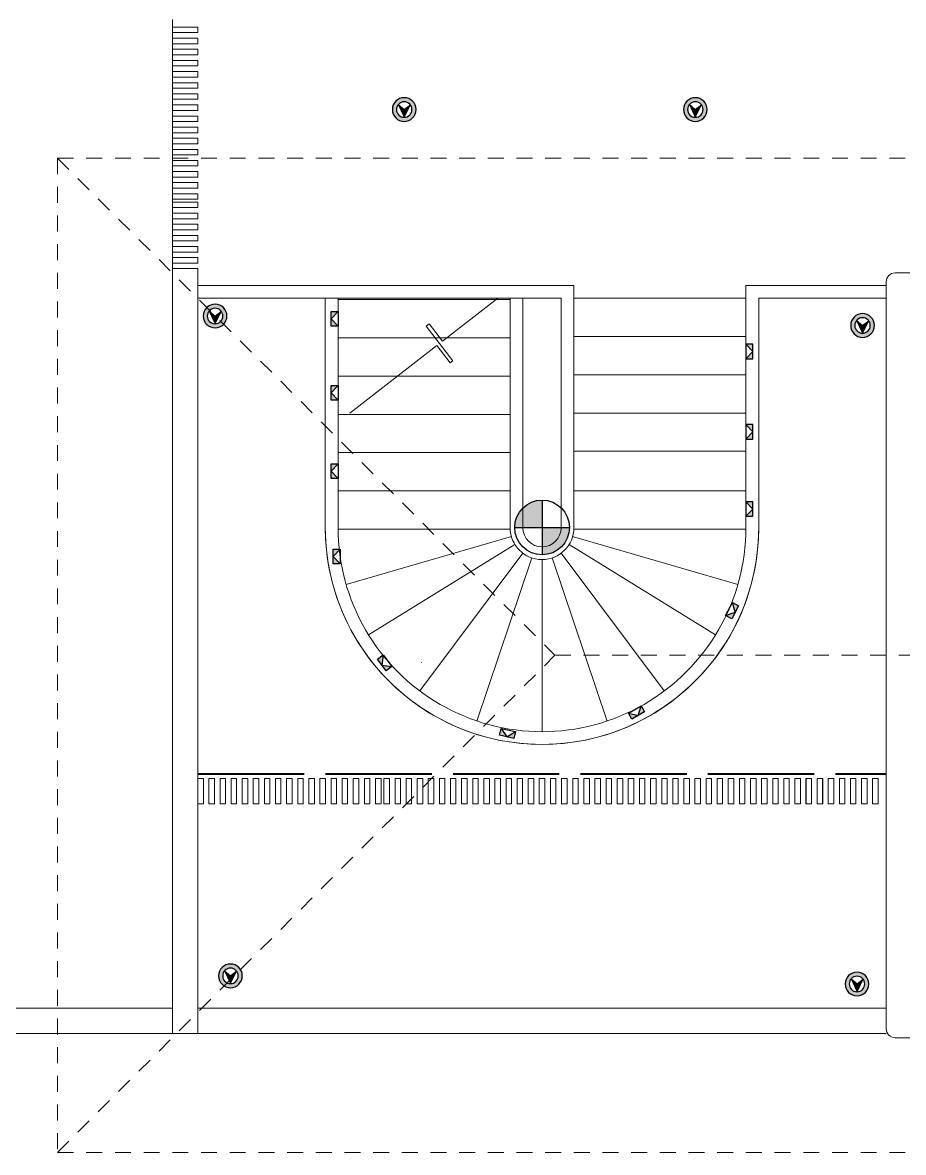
# Model space of a CAD drawing. Header units: metres. Extents: x 14 to 2416, y -346 to 476.
# Drawn here: x 134.2 to 141.11, y -152.83 to -143.96 of the extents above; entities that cross this region are included whole.
import ezdxf

# ---------------------------------------------------------------- set-up
doc = ezdxf.new("R2010")
doc.units = ezdxf.units.M
for name, pattern in [('0', [0]), ('DASHED', [0.75, 0.5, -0.25]), ('HIDDEN2', [0.1875, 0.125, -0.0625]), ('STYLE_03', [0.5, 0.416656, -0.083344])]:
    doc.linetypes.add(name, pattern=pattern)
doc.layers.get('0').update_dxf_attribs({"linetype": '0', "lineweight": 20})
for name, color, linetype, lineweight in [('A-ANNO-TEXT', 20, 'Continuous', 13), ('A-WALL', 250, 'Continuous', 20), ('baranda vidrio', 143, 'Continuous', 0), ('MAVA', 1, 'Continuous', 15), ('muros bajitos', 252, 'Continuous', 5), ('piso', 253, 'Continuous', 0), ('puertas', 42, 'Continuous', 0)]:
    doc.layers.add(name, color=color, linetype=linetype, lineweight=lineweight)
doc.layers.add('MAVA LUM', color=1, linetype='Continuous')
doc.layers.add('MAVA Luminarias', color=1, linetype='Continuous')
doc.layers.add('Techos 1', color=7, linetype='HIDDEN2', lineweight=9, true_color=0x42391a)

# ---------------------------------------------------------------- blocks, each defined once
blk = doc.blocks.new('PL BASE 2N NASAS 09')
at = {"layer": 'A-WALL'}
for p, q in [((160.9475, -25.1794), (160.9475, -19.1779)), ((161.1475, -19.1779), (160.9475, -19.1779)), ((161.1475, -25.1794), (161.1475, -19.1779)), ((166.7475, -19.2117), (166.6175, -19.2117)), ((166.5475, -19.2807), (166.5475, -25.1417)), ((160.9475, -25.1794), (161.1475, -25.1794)), ((167.5225, -25.2117), (166.6175, -25.2117))]:
    blk.add_line(p, q, dxfattribs=at)
for centre, start, end in [((166.6175, -19.2817), 90, 180), ((166.6175, -25.1417), 180, 270)]:
    blk.add_arc(centre, 0.07, start, end, dxfattribs=at)
at = {"layer": 'baranda vidrio'}
blk.add_arc((163.8475, -21.2108), 0.15, 180, 360, dxfattribs=at)
at = {"layer": 'muros bajitos'}
for p, q in [((164.0975, -19.3108), (161.1475, -19.3108)), ((164.0975, -19.3108), (164.0975, -21.2108)), ((166.5475, -19.3108), (165.4475, -19.3108)), ((165.4475, -19.3108), (165.4475, -21.2108)), ((163.9975, -19.4108), (161.1475, -19.4108)), ((162.1475, -19.4108), (162.1475, -21.2108)), ((162.2475, -19.4108), (162.2475, -21.2108)), ((163.5975, -19.4108), (163.5975, -21.2108)), ((163.6975, -19.4108), (163.6975, -21.2108)), ((163.9975, -19.4108), (163.9975, -21.2108)), ((166.5505, -19.4108), (165.5475, -19.4108)), ((165.5475, -19.4108), (165.5475, -21.2108)), ((163.0026, -20.6213), (162.9026, -20.6213))]:
    blk.add_line(p, q, dxfattribs=at)
for radius, end in [(1.7, 0), (1.6, 0.00098), (0.25, 0), (0.15, 0)]:
    blk.add_arc((163.8475, -21.2108), radius, 180, end, dxfattribs=at)
at = {"layer": 'piso'}
for p, q in [((160.9475, -19.1779), (160.9475, -17.2226)), ((163.9975, -19.4108), (161.1475, -19.4108)), ((162.1475, -19.4108), (162.1475, -21.2108)), ((163.067, -19.7474), (163.5018, -19.4108)), ((163.6975, -19.4108), (163.6975, -21.2108)), ((163.9975, -19.4108), (163.9975, -21.2108)), ((165.4475, -19.4108), (164.0975, -19.4108)), ((166.5475, -19.4108), (165.5475, -19.4108)), ((165.5475, -19.4108), (165.5475, -21.2108)), ((162.2475, -19.4213), (163.21, -19.4213)), ((163.21, -19.4213), (163.5975, -19.4213)), ((162.9625, -19.6123), (162.9394, -19.6301)), ((162.9394, -19.6301), (163.1485, -19.9003)), ((163.067, -19.7474), (162.9625, -19.6123)), ((162.2475, -19.7213), (163.5975, -19.7213)), ((165.4475, -19.7108), (164.0975, -19.7108)), ((162.3391, -20.3108), (163.0231, -19.7814)), ((163.1276, -19.9165), (163.0231, -19.7814)), ((163.1485, -19.9003), (163.1276, -19.9165)), ((162.2475, -20.0213), (163.5975, -20.0213)), ((165.4475, -20.0108), (164.0975, -20.0108)), ((162.2475, -20.3213), (163.5975, -20.3213)), ((165.4475, -20.3108), (164.0975, -20.3108)), ((162.2475, -20.6213), (163.5975, -20.6213)), ((162.2475, -20.6213), (163.5975, -20.6213)), ((165.4475, -20.6108), (164.0975, -20.6108)), ((164.0975, -20.6108), (165.4475, -20.6108)), ((162.2475, -20.9213), (163.5975, -20.9213)), ((165.4475, -20.9213), (164.0975, -20.9213)), ((162.2476, -21.2213), (163.5975, -21.2213)), ((165.4475, -21.2213), (164.0975, -21.2213)), ((163.6074, -21.2802), (162.3105, -21.655)), ((163.6349, -21.3422), (162.4864, -22.0518)), ((164.0602, -21.3422), (165.2087, -22.0518)), ((164.0877, -21.2802), (165.3846, -21.655)), ((163.6977, -21.4109), (162.8883, -22.4914)), ((163.7677, -21.4477), (163.3368, -22.7271)), ((163.7677, -21.4477), (163.3368, -22.7271)), ((163.9273, -21.4477), (164.3583, -22.7271)), ((163.9273, -21.4477), (164.3583, -22.7271)), ((163.9974, -21.4109), (164.8068, -22.4914)), ((163.8475, -21.4608), (163.8475, -22.8108)), ((163.8475, -21.4608), (163.8475, -22.8108)), ((162.9026, -22.2713), (162.9026, -22.2686)), ((159.4475, -24.9794), (160.9475, -24.9794)), ((161.1475, -24.9794), (166.5475, -24.9794)), ((159.4475, -25.1794), (160.9475, -25.1794)), ((161.1475, -25.1794), (166.5475, -25.1794))]:
    blk.add_line(p, q, dxfattribs=at)
at = {"layer": 'piso', "linetype": 'DASHED', "ltscale": 0.1}
for p, q in [((163.5975, -19.7213), (163.5975, -19.4108)), ((164.0975, -19.7108), (164.0975, -19.4108)), ((164.4851, -20.0108), (164.0975, -20.0108))]:
    blk.add_line(p, q, dxfattribs=at)
at = {"layer": 'piso'}
blk.add_arc((163.8475, -21.2108), 1.7, 180, 0.00098, dxfattribs=at)
at = {"layer": 'puertas'}
for p, q in [((161.1475, -23.1779), (161.1898, -23.1779)), ((161.1475, -23.3779), (161.1475, -23.1779)), ((161.1908, -23.1779), (161.1908, -23.3779)), ((161.1898, -23.3779), (161.1475, -23.3779))]:
    blk.add_line(p, q, dxfattribs=at)
for points in [[(161.1475, -17.2833), (161.1475, -17.3265), (160.9475, -17.3265), (160.9475, -17.2833)], [(161.1475, -17.3708), (161.1475, -17.4141), (160.9475, -17.4141), (160.9475, -17.3708)], [(161.1475, -17.4573), (161.1475, -17.5006), (160.9475, -17.5006), (160.9475, -17.4573)], [(161.1475, -17.5448), (161.1475, -17.5881), (160.9475, -17.5881), (160.9475, -17.5448)], [(161.1475, -17.6314), (161.1475, -17.6746), (160.9475, -17.6746), (160.9475, -17.6314)], [(161.1475, -17.7189), (161.1475, -17.7622), (160.9475, -17.7622), (160.9475, -17.7189)], [(161.1475, -17.8054), (161.1475, -17.8487), (160.9475, -17.8487), (160.9475, -17.8054)], [(161.1475, -17.893), (161.1475, -17.9362), (160.9475, -17.9362), (160.9475, -17.893)], [(161.1475, -17.9805), (161.1475, -18.0238), (160.9475, -18.0238), (160.9475, -17.9805)], [(161.1475, -18.068), (161.1475, -18.1113), (160.9475, -18.1113), (160.9475, -18.068)], [(161.1475, -18.1546), (161.1475, -18.1978), (160.9475, -18.1978), (160.9475, -18.1546)], [(161.1475, -18.2421), (161.1475, -18.2854), (160.9475, -18.2854), (160.9475, -18.2421)], [(161.1475, -18.3286), (161.1475, -18.3719), (160.9475, -18.3719), (160.9475, -18.3286)], [(161.1475, -18.4161), (161.1475, -18.4594), (160.9475, -18.4594), (160.9475, -18.4161)], [(161.1475, -18.5027), (161.1475, -18.5459), (160.9475, -18.5459), (160.9475, -18.5027)], [(161.1475, -18.5902), (161.1475, -18.6335), (160.9475, -18.6335), (160.9475, -18.5902)], [(161.1475, -18.6561), (161.1475, -18.6994), (160.9475, -18.6994), (160.9475, -18.6561)], [(161.1475, -18.7436), (161.1475, -18.7869), (160.9475, -18.7869), (160.9475, -18.7436)], [(161.1475, -18.8302), (161.1475, -18.8734), (160.9475, -18.8734), (160.9475, -18.8302)], [(161.1475, -18.9177), (161.1475, -18.961), (160.9475, -18.961), (160.9475, -18.9177)], [(161.1475, -19.0042), (161.1475, -19.0475), (160.9475, -19.0475), (160.9475, -19.0042)], [(161.1475, -19.0918), (161.1475, -19.135), (160.9475, -19.135), (160.9475, -19.0918)], [(161.1475, -23.1779), (161.1908, -23.1779), (161.1908, -23.3779), (161.1475, -23.3779)], [(161.2341, -23.1779), (161.2773, -23.1779), (161.2773, -23.3779), (161.2341, -23.3779)], [(161.3216, -23.1779), (161.3649, -23.1779), (161.3649, -23.3779), (161.3216, -23.3779)], [(161.4081, -23.1779), (161.4514, -23.1779), (161.4514, -23.3779), (161.4081, -23.3779)], [(161.4957, -23.1779), (161.5389, -23.1779), (161.5389, -23.3779), (161.4957, -23.3779)], [(161.5822, -23.1779), (161.6255, -23.1779), (161.6255, -23.3779), (161.5822, -23.3779)], [(161.6697, -23.1779), (161.713, -23.1779), (161.713, -23.3779), (161.6697, -23.3779)], [(161.7563, -23.1779), (161.7995, -23.1779), (161.7995, -23.3779), (161.7563, -23.3779)], [(161.8438, -23.1779), (161.8871, -23.1779), (161.8871, -23.3779), (161.8438, -23.3779)], [(161.9313, -23.1779), (161.9746, -23.1779), (161.9746, -23.3779), (161.9313, -23.3779)], [(162.0188, -23.1779), (162.0621, -23.1779), (162.0621, -23.3779), (162.0188, -23.3779)], [(162.1054, -23.1779), (162.1486, -23.1779), (162.1486, -23.3779), (162.1054, -23.3779)], [(162.1929, -23.1779), (162.2362, -23.1779), (162.2362, -23.3779), (162.1929, -23.3779)], [(162.2794, -23.1779), (162.3227, -23.1779), (162.3227, -23.3779), (162.2794, -23.3779)], [(162.367, -23.1779), (162.4102, -23.1779), (162.4102, -23.3779), (162.367, -23.3779)], [(162.4535, -23.1779), (162.4968, -23.1779), (162.4968, -23.3779), (162.4535, -23.3779)], [(162.541, -23.1779), (162.5843, -23.1779), (162.5843, -23.3779), (162.541, -23.3779)], [(162.6069, -23.1779), (162.6502, -23.1779), (162.6502, -23.3779), (162.6069, -23.3779)], [(162.6945, -23.1779), (162.7377, -23.1779), (162.7377, -23.3779), (162.6945, -23.3779)], [(162.781, -23.1779), (162.8242, -23.1779), (162.8242, -23.3779), (162.781, -23.3779)], [(162.8685, -23.1779), (162.9118, -23.1779), (162.9118, -23.3779), (162.8685, -23.3779)], [(162.955, -23.1779), (162.9983, -23.1779), (162.9983, -23.3779), (162.955, -23.3779)], [(163.0426, -23.1779), (163.0858, -23.1779), (163.0858, -23.3779), (163.0426, -23.3779)], [(163.1291, -23.1779), (163.1724, -23.1779), (163.1724, -23.3779), (163.1291, -23.3779)], [(163.2166, -23.1779), (163.2599, -23.1779), (163.2599, -23.3779), (163.2166, -23.3779)], [(163.3042, -23.1779), (163.3474, -23.1779), (163.3474, -23.3779), (163.3042, -23.3779)], [(163.3917, -23.1779), (163.435, -23.1779), (163.435, -23.3779), (163.3917, -23.3779)], [(163.4782, -23.1779), (163.5215, -23.1779), (163.5215, -23.3779), (163.4782, -23.3779)], [(163.5658, -23.1779), (163.609, -23.1779), (163.609, -23.3779), (163.5658, -23.3779)], [(163.6523, -23.1779), (163.6955, -23.1779), (163.6955, -23.3779), (163.6523, -23.3779)], [(163.7398, -23.1779), (163.7831, -23.1779), (163.7831, -23.3779), (163.7398, -23.3779)], [(163.8263, -23.1779), (163.8696, -23.1779), (163.8696, -23.3779), (163.8263, -23.3779)], [(163.9139, -23.1779), (163.9571, -23.1779), (163.9571, -23.3779), (163.9139, -23.3779)], [(164.0014, -23.1779), (164.0447, -23.1779), (164.0447, -23.3779), (164.0014, -23.3779)], [(164.0889, -23.1779), (164.1322, -23.1779), (164.1322, -23.3779), (164.0889, -23.3779)], [(164.1755, -23.1779), (164.2187, -23.1779), (164.2187, -23.3779), (164.1755, -23.3779)], [(164.263, -23.1779), (164.3063, -23.1779), (164.3063, -23.3779), (164.263, -23.3779)], [(164.3495, -23.1779), (164.3928, -23.1779), (164.3928, -23.3779), (164.3495, -23.3779)], [(164.4371, -23.1779), (164.4803, -23.1779), (164.4803, -23.3779), (164.4371, -23.3779)], [(164.5236, -23.1779), (164.5668, -23.1779), (164.5668, -23.3779), (164.5236, -23.3779)], [(164.6111, -23.1779), (164.6544, -23.1779), (164.6544, -23.3779), (164.6111, -23.3779)], [(164.6986, -23.1779), (164.7419, -23.1779), (164.7419, -23.3779), (164.6986, -23.3779)], [(164.7862, -23.1779), (164.8294, -23.1779), (164.8294, -23.3779), (164.7862, -23.3779)], [(164.8727, -23.1779), (164.916, -23.1779), (164.916, -23.3779), (164.8727, -23.3779)], [(164.9602, -23.1779), (165.0035, -23.1779), (165.0035, -23.3779), (164.9602, -23.3779)], [(165.0468, -23.1779), (165.09, -23.1779), (165.09, -23.3779), (165.0468, -23.3779)], [(165.1343, -23.1779), (165.1776, -23.1779), (165.1776, -23.3779), (165.1343, -23.3779)], [(165.2208, -23.1779), (165.2641, -23.1779), (165.2641, -23.3779), (165.2208, -23.3779)], [(165.3084, -23.1779), (165.3516, -23.1779), (165.3516, -23.3779), (165.3084, -23.3779)], [(165.3959, -23.1779), (165.4391, -23.1779), (165.4391, -23.3779), (165.3959, -23.3779)], [(165.4834, -23.1779), (165.5267, -23.1779), (165.5267, -23.3779), (165.4834, -23.3779)], [(165.5699, -23.1779), (165.6132, -23.1779), (165.6132, -23.3779), (165.5699, -23.3779)], [(165.6575, -23.1779), (165.7007, -23.1779), (165.7007, -23.3779), (165.6575, -23.3779)], [(165.744, -23.1779), (165.7873, -23.1779), (165.7873, -23.3779), (165.744, -23.3779)], [(165.8315, -23.1779), (165.8748, -23.1779), (165.8748, -23.3779), (165.8315, -23.3779)], [(165.9181, -23.1779), (165.9613, -23.1779), (165.9613, -23.3779), (165.9181, -23.3779)], [(165.9191, -23.1779), (165.9623, -23.1779), (165.9623, -23.3779), (165.9191, -23.3779)], [(166.0056, -23.1779), (166.0489, -23.1779), (166.0489, -23.3779), (166.0056, -23.3779)], [(166.0066, -23.1779), (166.0499, -23.1779), (166.0499, -23.3779), (166.0066, -23.3779)], [(166.0931, -23.1779), (166.1364, -23.1779), (166.1364, -23.3779), (166.0931, -23.3779)], [(166.1807, -23.1779), (166.2239, -23.1779), (166.2239, -23.3779), (166.1807, -23.3779)], [(166.2672, -23.1779), (166.3104, -23.1779), (166.3104, -23.3779), (166.2672, -23.3779)], [(166.3547, -23.1779), (166.398, -23.1779), (166.398, -23.3779), (166.3547, -23.3779)], [(166.4412, -23.1779), (166.4845, -23.1779), (166.4845, -23.3779), (166.4412, -23.3779)]]:
    blk.add_lwpolyline(points, close=True, dxfattribs=at)
at = {"layer": 'Techos 1'}
for p, q in [((160.0475, -18.3117), (160.0475, -26.1117)), ((160.0475, -18.3117), (172.1943, -18.3117)), ((160.0475, -18.3117), (163.9475, -22.2118)), ((160.0475, -26.1117), (163.9475, -22.2118)), ((163.9475, -22.2118), (176.0975, -22.2118)), ((160.0475, -26.1117), (185.4975, -26.1117))]:
    blk.add_line(p, q, dxfattribs=at)
blk = doc.blocks.new('PL MUEBLES 2N NASAS 09')
blk.add_blockref('PL BASE 2N NASAS 09', (49.9143, 62.717))
blk = doc.blocks.new('A$C595364de')
blk.add_blockref('PL MUEBLES 2N NASAS 09', (-199.5618, -36.6052))
blk = doc.blocks.new('lum decorativa')
at = {"layer": 'MAVA Luminarias', "ltscale": 0.3, "transparency": 33554687}
h = blk.add_hatch(color=82, dxfattribs=at)
h.paths.add_polyline_path([(513802.9376, 2035251.3382, 0.414214), (513802.8639, 2035251.2646), (513802.9376, 2035251.2646)])
h.paths.add_polyline_path([(513802.9376, 2035251.1909, 0.414214), (513803.0112, 2035251.2646), (513802.9376, 2035251.2646)])
at = {"layer": 'MAVA Luminarias', "color": 82, "ltscale": 0.3, "transparency": 33554687}
for p, q in [((513802.9376, 2035251.3382), (513802.9376, 2035251.1909)), ((513802.8639, 2035251.2646), (513803.0112, 2035251.2646))]:
    blk.add_line(p, q, dxfattribs=at)
blk.add_circle((513802.9376, 2035251.2646), 0.0737, dxfattribs=at)
blk = doc.blocks.new('dl ip')
at = {"layer": 'MAVA', "true_color": 0xf8991e, "transparency": 33554687}
h = blk.add_hatch(color=30, dxfattribs=at)
h.dxf.hatch_style = 1
h.paths.add_polyline_path([(94.7574, -111.2088), (94.7109, -111.2482), (94.6624, -111.2113), (94.7109, -111.3092)])
at = {"layer": 'MAVA Luminarias', "linetype": 'Continuous', "true_color": 0xf8991e}
h = blk.add_hatch(color=30, dxfattribs=at)
h.paths.add_polyline_path([(94.618, -111.2482, 1), (94.8039, -111.2482, 1)])
h.paths.add_polyline_path([(94.7719, -111.2482, -1), (94.6499, -111.2482, -1)], flags=16)
at = {"layer": 'MAVA', "color": 30, "true_color": 0xf8991e}
for p, q in [((94.7109, -111.2482), (94.6624, -111.2113)), ((94.6624, -111.2113), (94.7109, -111.3092)), ((94.7109, -111.3092), (94.7574, -111.2088)), ((94.7574, -111.2088), (94.7109, -111.2482))]:
    blk.add_line(p, q, dxfattribs=at)
at = {"layer": 'MAVA Luminarias', "color": 30, "linetype": 'Continuous', "true_color": 0xf8991e}
for radius in [0.093, 0.061]:
    blk.add_circle((94.7109, -111.2482), radius, dxfattribs=at)
blk = doc.blocks.new('step')
at = {"layer": 'MAVA LUM'}
h = blk.add_hatch(color=256, dxfattribs=at)
h.dxf.hatch_style = 1
h.paths.add_polyline_path([(37.159, 46.91), (37.309, 46.91), (37.159, 47.053)])
h.paths.add_polyline_path([(37.458, 47.053), (37.309, 46.91), (37.458, 46.91)])
for p, q in [((37.159, 47.053), (37.309, 46.91)), ((37.309, 46.91), (37.458, 47.053))]:
    blk.add_line(p, q, dxfattribs=at)
blk.add_lwpolyline([(37.159, 47.053), (37.458, 47.053), (37.458, 46.91), (37.159, 46.91)], close=True, dxfattribs=at)

msp = doc.modelspace()

# ---------------------------------------------------------------- linework, layer by layer
at = {"layer": 'MAVA', "color": 150, "linetype": 'STYLE_03', "lineweight": 40, "ltscale": 2}
msp.add_line((135.5782, -149.8587), (140.9785, -149.8587), dxfattribs=at)
msp.add_line((135.5782, -149.8587), (140.9785, -149.8587), dxfattribs=at)

# ---------------------------------------------------------------- block references
at = {"layer": 'A-ANNO-TEXT'}
msp.add_blockref('A$C595364de', (124.0766, -152.828), dxfattribs=at)
msp.add_blockref('A$C595364de', (124.0766, -152.828), dxfattribs=at)
at = {"layer": 'MAVA LUM', "yscale": 0.383479379982439, "zscale": 0.383479379982439}
for p, xscale, rotation in [((118.6304, -131.9839), 0.383479379982439, 270.009205254512), ((118.6304, -131.9839), 0.383479379982439, 270.009205254512), ((157.9181, -132.2338), -0.383479379982439, 90.0092052545085), ((157.9181, -132.2338), -0.383479379982439, 90.0092052545085), ((118.6305, -132.5641), 0.383479379982439, 270.009205254512), ((118.6305, -132.5641), 0.383479379982439, 270.009205254512), ((157.9181, -132.865), -0.383479379982439, 90.0092052545085), ((157.9181, -132.865), -0.383479379982439, 90.0092052545085), ((118.6305, -133.1792), 0.383479379982439, 270.009205254512), ((118.6305, -133.1792), 0.383479379982439, 270.009205254512), ((157.9181, -133.4701), -0.383479379982439, 90.0092052545085), ((157.9181, -133.4701), -0.383479379982439, 90.0092052545085), ((118.6464, -133.8479), 0.383479379982439, 270.009205254512), ((118.6464, -133.8479), 0.383479379982439, 270.009205254512), ((149.144, -169.587), 0.383479379982439, 62.50395541285893), ((149.144, -169.587), 0.383479379982439, 62.50395541285893), ((114.0402, -148.5434), 0.383479379982439, 307.347995654387), ((114.0402, -148.5434), 0.383479379982439, 307.347995654387), ((135.8115, -172.1576), 0.383479379982439, 30.44284069175168), ((135.8115, -172.1576), 0.383479379982439, 30.44284069175168), ((120.0649, -163.9415), 0.383479379982439, 347.2069528202817), ((120.0649, -163.9415), 0.383479379982439, 347.2069528202817)]:
    msp.add_blockref('step', p, dxfattribs=dict(at, xscale=xscale, rotation=rotation))
at = {"layer": 'MAVA Luminarias', "xscale": -1}
for p in [(231.9063, -33.3977), (231.9063, -33.3977), (234.1902, -33.3977), (234.1902, -33.3977), (230.4225, -35.0179), (230.4225, -35.0179), (235.5019, -35.092), (235.5019, -35.092), (230.5431, -40.1948), (230.5431, -40.1948), (235.4586, -40.2583), (235.4586, -40.2583)]:
    msp.add_blockref('dl ip', p, dxfattribs=at)
at = {"layer": 'MAVA Luminarias', "color": 82, "xscale": 2.91286913078865, "yscale": 2.91286913078865, "zscale": 2.91286913078865}
msp.add_blockref('lum decorativa', (-1496502.4396, -5928568.5069), dxfattribs=at)
msp.add_blockref('lum decorativa', (-1496502.4396, -5928568.5069), dxfattribs=at)

doc.saveas('drawing.dxf')
